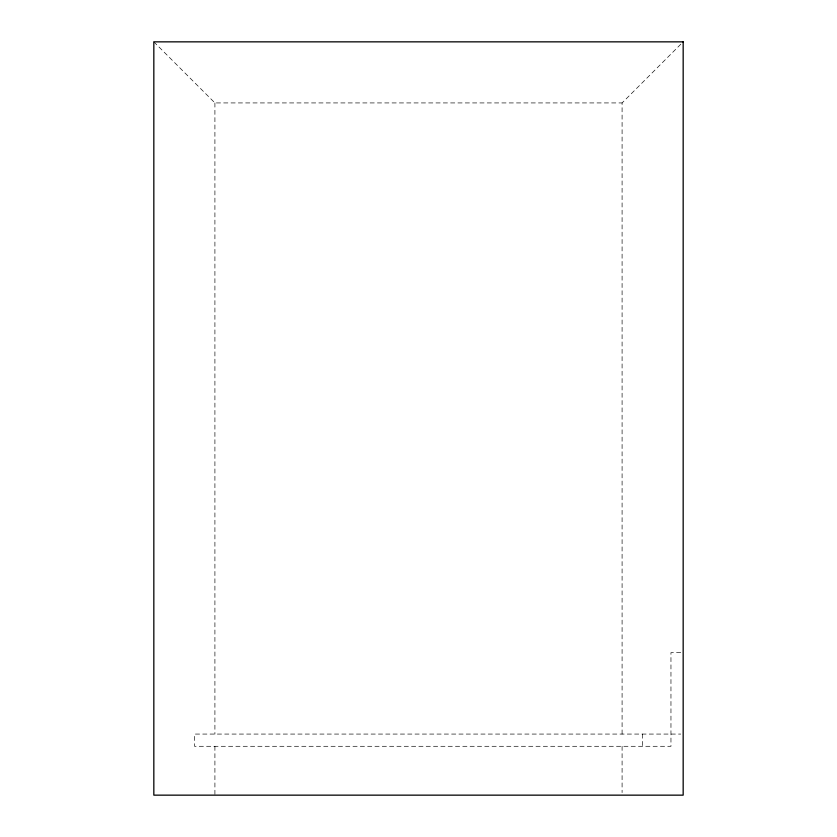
<?xml version="1.0" encoding="UTF-8"?>
<svg xmlns="http://www.w3.org/2000/svg" width="837" height="837" viewBox="0 0 837 837"><rect width="100%" height="100%" fill="white"/><g stroke="black" fill="none" stroke-linecap="round" stroke-linejoin="round"><path stroke-width="0.63" stroke-dasharray="4.18 3.14" d="M622.09 734.07L622.09 102.93L683.17 41.85M153.83 41.85L214.91 102.93L622.09 102.93M680.732 652.63L670.96 652.63L670.96 746.29L194.55 746.29L194.55 734.07L680.732 734.07M642.45 734.07L642.45 746.29M622.09 746.29L622.09 792.576M214.91 102.93L214.91 734.07M214.91 746.29L214.91 795.15"/><path stroke-width="1.26" d="M683.17 41.85L153.83 41.85L153.83 795.15L683.17 795.15L683.17 41.85"/></g></svg>
